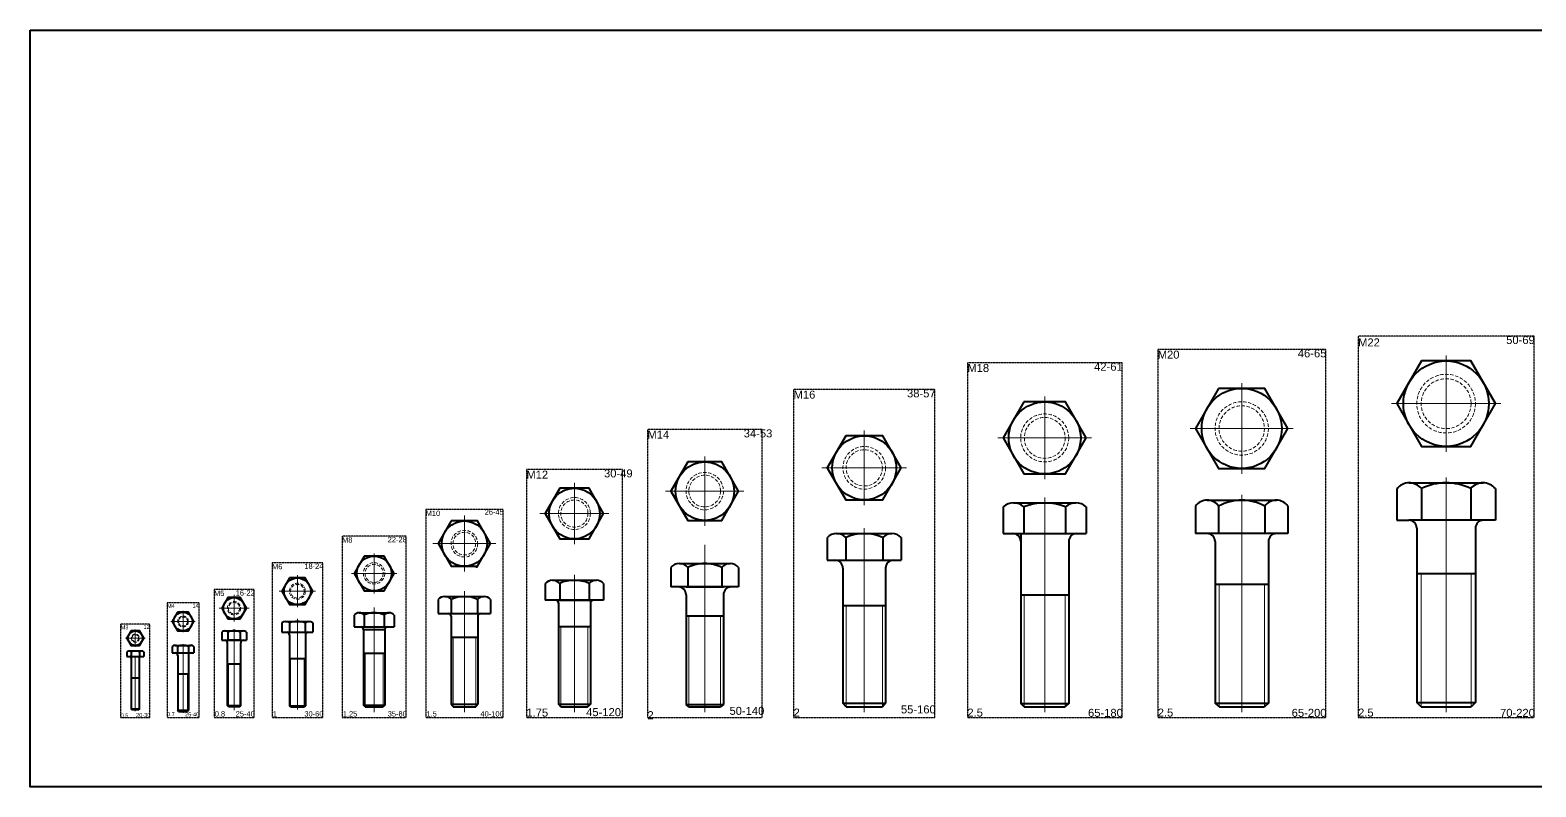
# Model space of a CAD drawing. Header units: millimetres. Extents: x -11382 to 23553, y -372 to 10786.
# Drawn here: x 2198 to 2763, y 4734 to 5018 of the extents above; entities that cross this region are included whole.
import ezdxf

# ---------------------------------------------------------------- set-up
doc = ezdxf.new("R2010")
doc.units = ezdxf.units.MM
doc.header["$LTSCALE"] = 0.2
doc.linetypes.add('HIDDEN', pattern=[9.525, 6.35, -3.175])
doc.linetypes.add('HIDDEN2', pattern=[0.1875, 0.125, -0.0625])
doc.layers.get('0').update_dxf_attribs({"color": 170, "linetype": 'HIDDEN2', "plot": 0})
for name, color, linetype, lineweight in [('đướng nét đứt', 4, 'HIDDEN', 20), ('đường bao thấy', 7, 'Continuous', 40), ('đường mặt cắt', 160, 'Continuous', 15), ('đường nét mảnh', 220, 'Continuous', 15)]:
    doc.layers.add(name, color=color, linetype=linetype, lineweight=lineweight)
doc.styles.add('nhat3', font='arial.ttf', dxfattribs={"height": 3})

# ---------------------------------------------------------------- blocks, each defined once
blk = doc.blocks.new('m5')
at = {"layer": 'đướng nét đứt'}
for radius in [2.5, 2.12]:
    blk.add_circle((0, 8.5), radius, dxfattribs=at)
at = {"layer": 'đường bao thấy'}
for p, q in [((-3.46, 0), (3.46, 0)), ((-4.62, -0.48), (-4.62, -3.5)), ((-4.62, -3.5), (4.62, -3.5)), ((2.5, -3.5), (-2.5, -3.5)), ((-2.5, -28.02), (-2.5, -4.5)), ((-2.31, -0.48), (-2.31, -3.5)), ((2.31, -0.48), (2.31, -3.5)), ((2.5, -28.02), (2.5, -4.5)), ((4.62, -0.48), (4.62, -3.5)), ((2.5, -12.5), (-2.5, -12.5)), ((-2.12, -28.5), (-2.5, -28.02)), ((-2.5, -28.02), (2.5, -28.02)), ((2.5, -28.02), (2.13, -28.5)), ((2.13, -28.5), (-2.12, -28.5))]:
    blk.add_line(p, q, dxfattribs=at)
blk.add_lwpolyline([(2.31, 4.5), (4.62, 8.5), (2.31, 12.5), (-2.31, 12.5), (-4.62, 8.5), (-2.31, 4.5)], close=True, dxfattribs=at)
blk.add_circle((0, 8.5), 4, dxfattribs=at)
for centre, radius, start, end in [((-3.46, -1.62), 1.62, 44.5654, 135.4346), ((0, -5.76), 5.76, 66.3538, 113.6462), ((3.46, -1.62), 1.62, 44.5654, 135.4346), ((-3.5, -4.5), 1, 0, 90), ((3.5, -4.5), 1, 90, 180)]:
    blk.add_arc(centre, radius, start, end, dxfattribs=at)
at = {"layer": 'đường mặt cắt'}
for p, q in [((0, 13.5), (0, 3.5)), ((-5.62, 8.5), (5.62, 8.5)), ((0, -29.65), (0, 0.67))]:
    blk.add_line(p, q, dxfattribs=at)
at = {"layer": 'đường nét mảnh'}
for p, q in [((-2.12, -28.5), (-2.12, -12.5)), ((2.13, -28.5), (2.13, -12.5))]:
    blk.add_line(p, q, dxfattribs=at)
blk = doc.blocks.new('M6')
at = {"layer": 'đường bao thấy'}
for p, q in [((-5.77, -13), (-5.77, -16.57)), ((-5.77, -16.57), (-4, -16.57)), ((-4.5, -12.57), (4.5, -12.57)), ((-4, -16.57), (4, -16.57)), ((-2.89, -13), (-2.89, -16.57)), ((-2.55, -16.57), (2.55, -16.57)), ((-2.55, -16.57), (2.55, -16.57)), ((2.89, -13), (2.89, -16.57)), ((4, -16.57), (5.77, -16.57)), ((5.77, -13), (5.77, -16.57)), ((-3, -17.57), (-3, -44.11)), ((3, -17.57), (3, -44.11)), ((3, -26.57), (-3, -26.57)), ((-2.55, -44.57), (-3, -44.11)), ((-3, -44.11), (3, -44.11)), ((-2.55, -44.57), (2.55, -44.57)), ((3, -44.11), (2.55, -44.57))]:
    blk.add_line(p, q, dxfattribs=at)
blk.add_lwpolyline([(-2.89, 3.79), (-5.77, -1.21), (-2.89, -6.21), (2.89, -6.21), (5.77, -1.21), (2.89, 3.79)], close=True, dxfattribs=at)
blk.add_circle((0, -1.21), 5, dxfattribs=at)
for centre, radius, start, end in [((-4.33, -15.14), 2.58, 56.0306, 123.9694), ((-4, -17.57), 1, 0, 90), ((0, -22.36), 9.8, 72.8627, 107.1373), ((4.33, -15.14), 2.58, 56.0306, 123.9694), ((4, -17.57), 1, 90, 180)]:
    blk.add_arc(centre, radius, start, end, dxfattribs=at)
at = {"layer": 'đường mặt cắt'}
for p, q in [((0, 4.79), (0, -7.21)), ((-6.77, -1.21), (6.77, -1.21)), ((0, -11.57), (0, -45.57))]:
    blk.add_line(p, q, dxfattribs=at)
at = {"layer": 'đường nét mảnh'}
for p, q in [((-2.55, -26.57), (-2.55, -44.57)), ((2.55, -26.57), (2.55, -44.57))]:
    blk.add_line(p, q, dxfattribs=at)
blk = doc.blocks.new('M8')
at = {"layer": 'đướng nét đứt'}
for radius in [4, 3.4]:
    blk.add_circle((0, -2.18), radius, dxfattribs=at)
at = {"layer": 'đường bao thấy'}
for p, q in [((-7.51, -17.79), (-7.51, -22.26)), ((-7.51, -22.26), (7.51, -22.26)), ((-5.63, -16.96), (5.63, -16.96)), ((-3.75, -17.79), (-3.75, -22.26)), ((-3.4, -22.26), (3.4, -22.26)), ((3.75, -17.79), (3.75, -22.26)), ((7.51, -17.79), (7.51, -22.26)), ((-4, -23.26), (-4, -51.57)), ((-4, -23.26), (4, -23.26)), ((4, -23.26), (4, -51.57)), ((4, -32.26), (-4, -32.26)), ((-3.4, -52.26), (-4, -51.57)), ((-4, -51.57), (4, -51.57)), ((-3.4, -52.26), (3.4, -52.26)), ((4, -51.57), (3.4, -52.26))]:
    blk.add_line(p, q, dxfattribs=at)
blk.add_lwpolyline([(-3.75, 4.32), (-7.51, -2.18), (-3.75, -8.68), (3.75, -8.68), (7.51, -2.18), (3.75, 4.32)], close=True, dxfattribs=at)
blk.add_circle((0, -2.18), 6.5, dxfattribs=at)
for centre, radius, start, end in [((-5.63, -19.48), 2.52, 41.9925, 138.0075), ((-5, -23.26), 1, 0, 90), ((0, -25.8), 8.85, 64.8953, 115.1047), ((5.63, -19.48), 2.52, 41.9925, 138.0075), ((5, -23.26), 1, 90, 180)]:
    blk.add_arc(centre, radius, start, end, dxfattribs=at)
at = {"layer": 'đường mặt cắt'}
for p, q in [((0, 5.32), (0, -9.68)), ((-8.51, -2.18), (8.51, -2.18)), ((0, -14.96), (0, -54.26))]:
    blk.add_line(p, q, dxfattribs=at)
at = {"layer": 'đường nét mảnh'}
for p, q in [((-3.4, -32.26), (-3.4, -52.26)), ((3.4, -32.26), (3.4, -52.26))]:
    blk.add_line(p, q, dxfattribs=at)
blk = doc.blocks.new('M10')
at = {"layer": 'đướng nét đứt'}
for radius in [5, 4.25]:
    blk.add_circle((0, 0.27), radius, dxfattribs=at)
at = {"layer": 'đường bao thấy'}
for p, q in [((-9.81, -20.69), (-9.81, -25.95)), ((-7.36, -19.55), (7.36, -19.55)), ((-4.91, -20.69), (-4.91, -25.95)), ((4.91, -20.69), (4.91, -25.95)), ((9.81, -20.69), (9.81, -25.95)), ((-9.81, -25.95), (9.81, -25.95)), ((-5, -25.95), (5, -25.95)), ((-5, -26.95), (-5, -59.94)), ((5, -26.95), (5, -59.94)), ((5, -34.95), (-5, -34.95)), ((-4.25, -60.95), (-5, -59.94)), ((-5, -59.94), (5, -59.94)), ((-4.25, -60.95), (4.25, -60.95)), ((5, -59.94), (4.25, -60.95))]:
    blk.add_line(p, q, dxfattribs=at)
blk.add_lwpolyline([(-4.91, 8.77), (-9.81, 0.27), (-4.91, -8.23), (4.91, -8.23), (9.81, 0.27), (4.91, 8.77)], close=True, dxfattribs=at)
blk.add_circle((0, 0.27), 8.5, dxfattribs=at)
for centre, radius, start, end in [((-7.36, -22.75), 3.2, 39.9702, 140.0298), ((0, -30.64), 11.09, 63.7343, 116.2657), ((7.36, -22.75), 3.2, 39.9702, 140.0298), ((-6, -26.95), 1, 0, 90), ((6, -26.95), 1, 90, 180)]:
    blk.add_arc(centre, radius, start, end, dxfattribs=at)
at = {"layer": 'đường mặt cắt'}
for p, q in [((0, 10.77), (0, -10.23)), ((-11.81, 0.27), (11.81, 0.27)), ((0, -17.55), (0, -62.95))]:
    blk.add_line(p, q, dxfattribs=at)
at = {"layer": 'đường nét mảnh'}
for p, q in [((-4.25, -34.95), (-4.25, -60.95)), ((4.25, -34.95), (4.25, -60.95))]:
    blk.add_line(p, q, dxfattribs=at)
blk = doc.blocks.new('M12')
at = {"layer": 'đướng nét đứt'}
for radius in [6, 5.1]:
    blk.add_circle((0, 0.16), radius, dxfattribs=at)
at = {"layer": 'đường bao thấy'}
for p, q in [((-10.97, -26), (-10.97, -32.33)), ((-8.23, -24.83), (8.23, -24.83)), ((-5.48, -26), (-5.48, -32.33)), ((5.48, -26), (5.48, -32.33)), ((10.97, -26), (10.97, -32.33)), ((10.97, -32.33), (-10.97, -32.33)), ((-6, -32.33), (6, -32.33)), ((-6, -33.33), (-6, -71.29)), ((6, -33.33), (6, -71.29)), ((6, -42.33), (-6, -42.33)), ((-5.1, -72.33), (-6, -71.29)), ((-6, -71.29), (6, -71.29)), ((-5.1, -72.33), (5.1, -72.33)), ((6, -71.29), (5.1, -72.33))]:
    blk.add_line(p, q, dxfattribs=at)
blk.add_lwpolyline([(-5.48, 9.66), (-10.97, 0.16), (-5.48, -9.34), (5.48, -9.34), (10.97, 0.16), (5.48, 9.66)], close=True, dxfattribs=at)
blk.add_circle((0, 0.16), 9.5, dxfattribs=at)
for centre, radius, start, end in [((-8.23, -28.63), 3.8, 43.7773, 136.2227), ((0, -38.27), 13.44, 65.9092, 114.0908), ((8.23, -28.63), 3.8, 43.7773, 136.2227), ((-7, -33.33), 1, 0, 90), ((7, -33.33), 1, 90, 180)]:
    blk.add_arc(centre, radius, start, end, dxfattribs=at)
at = {"layer": 'đường mặt cắt'}
for p, q in [((0, 11.66), (0, -11.34)), ((-12.97, 0.16), (12.97, 0.16)), ((0, -22.83), (0, -74.33))]:
    blk.add_line(p, q, dxfattribs=at)
at = {"layer": 'đường nét mảnh'}
for p, q in [((-5.1, -42.33), (-5.1, -72.33)), ((5.1, -42.33), (5.1, -72.33))]:
    blk.add_line(p, q, dxfattribs=at)
blk = doc.blocks.new('m14')
at = {"layer": 'đướng nét đứt'}
for radius in [7, 5.95]:
    blk.add_circle((0, -0.9), radius, dxfattribs=at)
at = {"layer": 'đường bao thấy'}
for p, q in [((-9.53, -28.02), (9.53, -28.02)), ((-12.7, -29.55), (-12.7, -36.82)), ((-6.35, -29.55), (-6.35, -36.82)), ((6.35, -29.55), (6.35, -36.82)), ((12.7, -29.55), (12.7, -36.82)), ((12.7, -36.82), (-12.7, -36.82)), ((-7, -36.82), (7, -36.82)), ((-7, -39.82), (-7, -80.9)), ((7, -39.82), (7, -80.9)), ((7, -47.82), (-7, -47.82)), ((-5.95, -81.82), (-7, -80.9)), ((-7, -80.9), (7, -80.9)), ((-5.95, -81.82), (5.95, -81.82)), ((7, -80.9), (5.95, -81.82))]:
    blk.add_line(p, q, dxfattribs=at)
blk.add_lwpolyline([(-6.35, 10.1), (-12.7, -0.9), (-6.35, -11.9), (6.35, -11.9), (12.7, -0.9), (6.35, 10.1)], close=True, dxfattribs=at)
blk.add_circle((0, -0.9), 11, dxfattribs=at)
for centre, radius, start, end in [((-9.53, -32.08), 4.06, 38.6038, 141.3962), ((0, -41.98), 13.96, 90, 117.0579), ((0, -41.98), 13.96, 62.9421, 90), ((9.53, -32.08), 4.06, 38.6038, 141.3962), ((-10, -39.82), 3, 0, 90), ((10, -39.82), 3, 90, 180)]:
    blk.add_arc(centre, radius, start, end, dxfattribs=at)
at = {"layer": 'đường mặt cắt'}
for p, q in [((0, 12.1), (0, -13.9)), ((-14.7, -0.9), (14.7, -0.9))]:
    blk.add_line(p, q, dxfattribs=at)
at = {"layer": 'đường nét mảnh'}
for p, q in [((-5.95, -47.82), (-5.95, -81.82)), ((5.95, -47.82), (5.95, -81.82))]:
    blk.add_line(p, q, dxfattribs=at)
blk = doc.blocks.new('M16')
at = {"layer": 'đướng nét đứt'}
for radius in [8, 6.8]:
    blk.add_circle((0, 0), radius, dxfattribs=at)
at = {"layer": 'đường bao thấy'}
for p, q in [((-13.86, -26.11), (-13.86, -34.64)), ((-10.39, -24.64), (10.39, -24.64)), ((-6.93, -26.11), (-6.93, -34.64)), ((6.93, -26.11), (6.93, -34.64)), ((13.86, -26.11), (13.86, -34.64)), ((-13.86, -34.64), (13.86, -34.64)), ((-8, -37.64), (-8, -88.28)), ((8, -37.64), (8, -88.28)), ((-8, -51.64), (8, -51.64)), ((-6.8, -89.64), (-8, -88.28)), ((-8, -88.28), (8, -88.28)), ((-6.8, -89.64), (6.8, -89.64)), ((8, -88.28), (6.8, -89.64))]:
    blk.add_line(p, q, dxfattribs=at)
blk.add_lwpolyline([(-6.93, 12), (-13.86, 0), (-6.93, -12), (6.93, -12), (13.86, 0), (6.93, 12)], close=True, dxfattribs=at)
blk.add_circle((0, 0), 12, dxfattribs=at)
for centre, radius, start, end in [((-10.39, -29.46), 4.82, 44.0957, 135.9043), ((0, -41.73), 17.09, 66.089, 113.911), ((10.39, -29.46), 4.82, 44.0957, 135.9043), ((-11, -37.64), 3, 0, 90), ((11, -37.64), 3, 90, 180)]:
    blk.add_arc(centre, radius, start, end, dxfattribs=at)
at = {"layer": 'đường mặt cắt'}
for p, q in [((0, 14), (0, -14)), ((-15.86, 0), (15.86, 0)), ((0, -22.64), (0, -91.64)), ((0, -22.64), (0, -91.64))]:
    blk.add_line(p, q, dxfattribs=at)
at = {"layer": 'đường nét mảnh'}
for p, q in [((-6.8, -51.64), (-6.8, -89.64)), ((6.8, -51.64), (6.8, -89.64))]:
    blk.add_line(p, q, dxfattribs=at)
blk = doc.blocks.new('m18')
at = {"layer": 'đướng nét đứt'}
for radius in [9, 7.65]:
    blk.add_circle((0, 0), radius, dxfattribs=at)
at = {"layer": 'đường bao thấy'}
for p, q in [((-15.59, -25.81), (-15.59, -35.85)), ((-11.69, -24.35), (11.69, -24.35)), ((-7.79, -25.81), (-7.79, -35.85)), ((7.79, -25.81), (7.79, -35.85)), ((15.59, -25.81), (15.59, -35.85)), ((-15.59, -35.85), (15.59, -35.85)), ((-9, -35.85), (-9, -99.61)), ((9, -38.85), (9, -99.61)), ((-9, -58.85), (9, -58.85)), ((-7.65, -100.85), (-9, -99.61)), ((-9, -99.61), (9, -99.61)), ((-7.65, -100.85), (7.65, -100.85)), ((9, -99.61), (7.65, -100.85))]:
    blk.add_line(p, q, dxfattribs=at)
blk.add_lwpolyline([(-7.79, 13.5), (-15.59, 0), (-7.79, -13.5), (7.79, -13.5), (15.59, 0), (7.79, 13.5)], close=True, dxfattribs=at)
blk.add_circle((0, 0), 13.5, dxfattribs=at)
for centre, radius, start, end in [((-11.69, -30.29), 5.94, 49.0036, 130.9964), ((0, -45.93), 21.58, 68.8244, 111.1756), ((11.69, -30.29), 5.94, 49.0036, 130.9964), ((-12, -38.85), 3, 0, 90), ((12, -38.85), 3, 90, 180)]:
    blk.add_arc(centre, radius, start, end, dxfattribs=at)
at = {"layer": 'đường mặt cắt'}
for p, q in [((0, 15.5), (0, -15.5)), ((-17.59, 0), (17.59, 0)), ((0, -22.35), (0, -102.85))]:
    blk.add_line(p, q, dxfattribs=at)
at = {"layer": 'đường nét mảnh'}
for p, q in [((-7.65, -58.85), (-7.65, -100.85)), ((7.65, -58.85), (7.65, -100.85))]:
    blk.add_line(p, q, dxfattribs=at)
blk = doc.blocks.new('m3')
at = {"layer": 'đướng nét đứt'}
for radius in [1.5, 1.27]:
    blk.add_circle((0, 9.55), radius, dxfattribs=at)
at = {"layer": 'đường bao thấy'}
for p, q in [((-3.18, 4.37), (-3.18, 2.71)), ((-3.18, 2.71), (3.18, 2.71)), ((2.38, 4.71), (-2.38, 4.71)), ((-1.59, 4.37), (-1.59, 2.71)), ((-1.5, 2.21), (-1.5, -17.01)), ((1.27, 4.71), (-1.28, 4.71)), ((1.27, 4.71), (-1.28, 4.71)), ((1.27, 4.71), (-1.28, 4.71)), ((1.5, 2.21), (1.5, -17.01)), ((1.59, 4.37), (1.59, 2.71)), ((3.18, 4.37), (3.18, 2.71)), ((-1.5, -5.29), (1.5, -5.29)), ((-1.28, -17.29), (-1.5, -17.01)), ((-1.5, -17.01), (1.5, -17.01)), ((1.27, -17.29), (-1.28, -17.29)), ((1.5, -17.01), (1.27, -17.29))]:
    blk.add_line(p, q, dxfattribs=at)
blk.add_lwpolyline([(-1.59, 12.3), (-3.18, 9.55), (-1.59, 6.8), (1.59, 6.8), (3.18, 9.55), (1.59, 12.3)], close=True, dxfattribs=at)
blk.add_circle((0, 9.55), 2.75, dxfattribs=at)
for centre, radius, start, end in [((-2.38, 3.61), 1.1, 43.8087, 136.1913), ((-2, 2.21), 0.5, 0, 90), ((0, 0.82), 3.89, 65.9269, 114.0731), ((2, 2.21), 0.5, 90, 180), ((2.38, 3.61), 1.1, 43.8087, 136.1913)]:
    blk.add_arc(centre, radius, start, end, dxfattribs=at)
at = {"layer": 'đường mặt cắt'}
for p, q in [((0, 12.8), (0, 6.3)), ((-3.68, 9.55), (3.68, 9.55)), ((0, 2.46), (0, -17.79))]:
    blk.add_line(p, q, dxfattribs=at)
at = {"layer": 'đường nét mảnh'}
for p, q in [((-1.28, -5.29), (-1.28, -17.29)), ((1.27, -5.29), (1.27, -17.29))]:
    blk.add_line(p, q, dxfattribs=at)
blk = doc.blocks.new('m4')
at = {"layer": 'đướng nét đứt'}
for radius in [2, 1.7]:
    blk.add_circle((0, -0.03), radius, dxfattribs=at)
at = {"layer": 'đường bao thấy'}
for p, q in [((-4.04, -9.37), (-4.04, -11.77)), ((-3.03, -8.97), (3.03, -8.97)), ((-2.02, -9.37), (-2.02, -11.77)), ((2.02, -9.37), (2.02, -11.77)), ((4.04, -9.37), (4.04, -11.77)), ((-4.04, -11.77), (3, -11.77)), ((-2, -11.77), (2, -11.77)), ((-2, -12.77), (-2, -33.33)), ((2, -12.77), (2, -33.33)), ((3, -11.77), (4.04, -11.77)), ((2, -19.77), (-2, -19.77)), ((-1.7, -33.77), (-2, -33.33)), ((-2, -33.33), (2, -33.33)), ((-1.7, -33.77), (1.7, -33.77)), ((2, -33.33), (1.7, -33.77))]:
    blk.add_line(p, q, dxfattribs=at)
blk.add_lwpolyline([(-2.02, 3.47), (-4.04, -0.03), (-2.02, -3.53), (2.02, -3.53), (4.04, -0.03), (2.02, 3.47)], close=True, dxfattribs=at)
blk.add_circle((0, -0.03), 3.5, dxfattribs=at)
for centre, radius, start, end in [((-3.03, -10.44), 1.48, 46.7726, 133.2274), ((0, -14.27), 5.3, 67.5893, 112.4107), ((3.03, -10.44), 1.48, 46.7726, 133.2274), ((-3, -12.77), 1, 0, 90), ((3, -12.77), 1, 90, 180)]:
    blk.add_arc(centre, radius, start, end, dxfattribs=at)
at = {"layer": 'đường mặt cắt'}
for p, q in [((0, 3.97), (0, -4.03)), ((-4.54, -0.03), (4.54, -0.03)), ((0, -8.47), (0, -34.27))]:
    blk.add_line(p, q, dxfattribs=at)
at = {"layer": 'đường nét mảnh'}
for p, q in [((-1.7, -19.77), (-1.7, -33.77)), ((1.7, -19.77), (1.7, -33.77))]:
    blk.add_line(p, q, dxfattribs=at)
blk = doc.blocks.new('m20')
at = {"layer": 'đướng nét đứt'}
for radius in [10, 8.5]:
    blk.add_circle((0, 0), radius, dxfattribs=at)
at = {"layer": 'đường bao thấy'}
for p, q in [((-12.99, -26.9), (12.99, -26.9)), ((-17.32, -29.11), (-17.32, -39.4)), ((-8.66, -29.11), (-8.66, -39.4)), ((8.66, -29.11), (8.66, -39.4)), ((17.32, -29.11), (17.32, -39.4)), ((17.32, -39.4), (-17.32, -39.4)), ((-10, -42.4), (-10, -102.95)), ((10, -42.4), (10, -102.95)), ((-10, -58.4), (10, -58.4)), ((-8.5, -104.4), (-10, -102.95)), ((-10, -102.95), (10, -102.95)), ((-8.5, -104.4), (8.5, -104.4)), ((10, -102.95), (8.5, -104.4))]:
    blk.add_line(p, q, dxfattribs=at)
blk.add_lwpolyline([(-8.66, 15), (-17.32, 0), (-8.66, -15), (8.66, -15), (17.32, 0), (8.66, 15)], close=True, dxfattribs=at)
blk.add_circle((0, 0), 15, dxfattribs=at)
for centre, radius, start, end in [((-12.99, -32.26), 5.36, 36.088, 143.912), ((0, -45.03), 18.13, 61.4664, 118.5336), ((12.99, -32.26), 5.36, 36.088, 143.912), ((-13, -42.4), 3, 0, 90), ((13, -42.4), 3, 90, 180)]:
    blk.add_arc(centre, radius, start, end, dxfattribs=at)
at = {"layer": 'đường mặt cắt'}
for p, q in [((0, 17), (0, -17)), ((0, -24.9), (0, -106.4))]:
    blk.add_line(p, q, dxfattribs=at)
at = {"layer": 'đường nét mảnh'}
for p, q in [((-8.5, -58.4), (-8.5, -104.4)), ((8.5, -58.4), (8.5, -104.4))]:
    blk.add_line(p, q, dxfattribs=at)
blk = doc.blocks.new('m22')
at = {"layer": 'đướng nét đứt'}
for radius in [11, 9.35]:
    blk.add_circle((0, 0), radius, dxfattribs=at)
at = {"layer": 'đường bao thấy'}
for p, q in [((-18.48, -31.86), (-18.48, -43.7)), ((-13.85, -29.7), (13.85, -29.7)), ((-9.24, -31.84), (-9.24, -43.7)), ((9.24, -31.84), (9.24, -43.7)), ((18.48, -31.86), (18.48, -43.7)), ((-18.48, -43.7), (-14, -43.7)), ((18.48, -43.7), (-14, -43.7)), ((-11, -46.7), (-11, -112.03)), ((11, -46.7), (11, -112.03)), ((-11, -63.7), (11, -63.7)), ((-9.35, -113.7), (-11, -112.03)), ((-11, -112.03), (11, -112.03)), ((11, -112.03), (9.35, -113.7)), ((-9.35, -113.7), (9.35, -113.7))]:
    blk.add_line(p, q, dxfattribs=at)
blk.add_lwpolyline([(-9.24, 16), (-18.48, 0), (-9.24, -16), (9.24, -16), (18.48, 0), (9.24, 16)], close=True, dxfattribs=at)
blk.add_circle((0, 0), 16, dxfattribs=at)
for centre, radius, start, end in [((-13.85, -35.74), 6.04, 40.2182, 140.0057), ((0, -50.71), 21.01, 63.9189, 116.0811), ((13.85, -35.74), 6.04, 39.9943, 139.7818), ((-14, -46.7), 3, 0, 90), ((14, -46.7), 3, 90, 180)]:
    blk.add_arc(centre, radius, start, end, dxfattribs=at)
at = {"layer": 'đường mặt cắt'}
for p, q in [((0, 18), (0, -18)), ((-20.48, 0), (20.48, 0)), ((0, -27.7), (0, -115.7))]:
    blk.add_line(p, q, dxfattribs=at)
at = {"layer": 'đường nét mảnh'}
for p, q in [((-9.35, -63.7), (-9.35, -113.7)), ((9.35, -63.7), (9.35, -113.7))]:
    blk.add_line(p, q, dxfattribs=at)

msp = doc.modelspace()

# ---------------------------------------------------------------- linework, layer by layer
for points in [[(2695.981, 4759.991), (2761.981, 4759.991), (2761.981, 4902.991), (2695.981, 4902.991)], [(2620.845, 4759.991), (2683.845, 4759.991), (2683.845, 4897.991), (2620.845, 4897.991)], [(2549.469, 4759.991), (2607.469, 4759.991), (2607.469, 4892.991), (2549.469, 4892.991)], [(2484.311, 4759.991), (2537.311, 4759.991), (2537.311, 4882.991), (2484.311, 4882.991)], [(2429.496, 4759.991), (2472.496, 4759.991), (2472.496, 4867.991), (2429.496, 4867.991)], [(2384.11, 4759.991), (2420.11, 4759.991), (2420.11, 4852.991), (2384.11, 4852.991)], [(2346.356, 4759.991), (2375.356, 4759.991), (2375.356, 4837.991), (2346.356, 4837.991)], [(2315.002, 4759.991), (2339.002, 4759.991), (2339.002, 4827.991), (2315.002, 4827.991)], [(2288.733, 4759.991), (2307.733, 4759.991), (2307.733, 4817.991), (2288.733, 4817.991)], [(2266.98, 4759.991), (2281.98, 4759.991), (2281.98, 4807.991), (2266.98, 4807.991)], [(2249.349, 4759.991), (2261.349, 4759.991), (2261.349, 4802.991), (2249.349, 4802.991)], [(2231.964, 4759.991), (2242.964, 4759.991), (2242.964, 4794.991), (2231.964, 4794.991)]]:
    msp.add_lwpolyline(points, close=True)
at = {"layer": 'đướng nét đứt'}
for radius in [3, 2.55]:
    msp.add_circle((2298.233, 4807.291), radius, dxfattribs=at)
at = {"layer": 'đường bao thấy'}
msp.add_line((2365.106, 4816.435), (2365.794, 4816.435), dxfattribs=at)
msp.add_lwpolyline([(2198.018, 5017.685), (3451.503, 5017.685), (3451.503, 4733.961), (2198.018, 4733.961)], close=True, dxfattribs=at)
at = {"layer": 'đường mặt cắt'}
for p, q in [((2633.025, 4868.339), (2671.666, 4868.339)), ((2450.996, 4824.735), (2450.996, 4761.935))]:
    msp.add_line(p, q, dxfattribs=at)

# ---------------------------------------------------------------- block references
at = {"layer": 'đường bao thấy'}
for name, p in [('m22', (2728.981, 4877.638)), ('m20', (2652.345, 4868.339)), ('m18', (2578.469, 4864.789)), ('M16', (2510.811, 4853.576)), ('m14', (2450.996, 4845.756)), ('M12', (2402.11, 4836.269)), ('M10', (2360.856, 4824.882)), ('M8', (2327.002, 4816.191)), ('M6', (2298.233, 4808.502)), ('m5', (2274.48, 4792.435)), ('m4', (2255.349, 4795.999)), ('m3', (2237.464, 4780.192))]:
    msp.add_blockref(name, p, dxfattribs=at)

# ---------------------------------------------------------------- texts
at = {"layer": 'đường bao thấy', "style": 'nhat3'}
for s, insert, char_height, width, attachment_point in [('M22', (2695.981, 4902.092), 3, 4.11256, 1), ('50-69', (2751.508, 4902.991), 3, 4.11256, 1), ('M20', (2620.845, 4897.526), 3, 4.11256, 1), ('46-65', (2673.372, 4897.991), 3, 4.11256, 1), ('M18', (2549.469, 4892.526), 3, 4.11256, 1), ('42-61', (2596.996, 4892.991), 3, 4.11256, 1), ('M16', (2484.311, 4882.526), 3, 4.11256, 1), ('38-57', (2526.838, 4882.991), 3, 4.11256, 1), ('M14', (2429.496, 4867.526), 3, 4.11256, 1), ('34-53', (2465.61, 4867.991), 3, 4.11256, 1), ('M12', (2384.11, 4852.526), 3, 4.11256, 1), ('30-49', (2413.225, 4852.991), 3, 4.11256, 1), ('M10', (2346.356, 4837.526), 2, 4.11256, 1), ('26-45', (2368.47, 4837.991), 2, 6.88519, 1), ('22-28', (2332.117, 4827.684), 2, 6.88519, 1), ('M8', (2315.002, 4827.526), 2, 4.11256, 1), ('M6', (2288.733, 4817.526), 2, 4.11256, 1), ('18-24', (2300.848, 4817.684), 2, 6.88519, 1), ('M5', (2266.98, 4807.526), 2, 4.11256, 1), ('16-22', (2275.095, 4807.684), 2, 6.88519, 1), ('M4', (2249.349, 4802.526), 1.5, 4.11256, 1), ('14', (2258.923, 4802.699), 1.5, 2.39632, 1), ('M3', (2231.964, 4794.526), 1.5, 4.11256, 1), ('12', (2240.538, 4794.699), 1.5, 2.39632, 1), ('0.5', (2231.964, 4761.517), 1.5, 4.11256, 1), ('20-30', (2237.763, 4761.677), 1.5, 4.11256, 1), ('0.7', (2249.349, 4760.456), 1.5, 4.11256, 7), ('25-40', (2256.092, 4760.343), 1.5, 2.39632, 7), ('0.8', (2267.252, 4762.344), 2, 4.97803, 1), ('25-40', (2275.095, 4762.344), 2, 6.88519, 1), ('1', (2289.004, 4762.344), 2, 4.97803, 1), ('30-60', (2300.848, 4762.344), 2, 6.88519, 1), ('1.25', (2315.274, 4762.344), 2, 4.97803, 1), ('35-80', (2332.117, 4762.344), 2, 6.88519, 1), ('1.5', (2346.627, 4762.344), 2, 4.97803, 1), ('40-100', (2366.894, 4762.344), 2, 8.46123, 1), ('1.75', (2384.11, 4763.307), 3, 4.11256, 1), ('45-120', (2406.531, 4763.484), 3, 13.57871, 1), ('2', (2429.496, 4762.344), 3, 4.11256, 1), ('50-140', (2460.274, 4763.967), 3, 4.11256, 1), ('2', (2484.311, 4763.319), 3, 7.68387, 1), ('55-160', (2524.554, 4764.508), 3, 12.7571, 1), ('2.5', (2549.469, 4763.319), 3, 7.68387, 1), ('65-180', (2594.712, 4763.217), 3, 12.7571, 1), ('2.5', (2620.845, 4763.319), 3, 7.68387, 1), ('65-200', (2671.088, 4763.217), 3, 12.7571, 1), ('2.5', (2695.981, 4763.319), 3, 7.68387, 1), ('70-220', (2749.224, 4763.217), 3, 12.7571, 1)]:
    msp.add_mtext(s, dxfattribs=dict(at, insert=insert, char_height=char_height, width=width, attachment_point=attachment_point))

doc.saveas('drawing.dxf')
